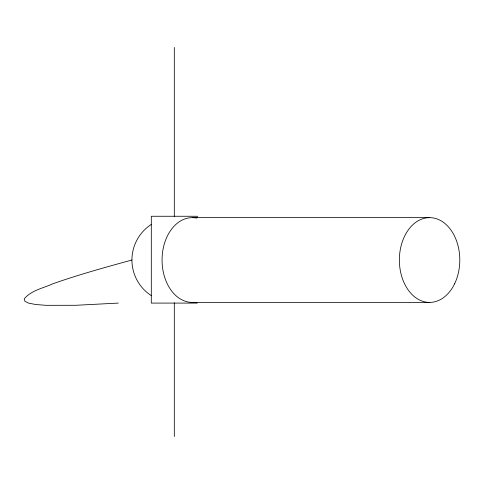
<?xml version="1.0" encoding="UTF-8"?>
<svg xmlns="http://www.w3.org/2000/svg" width="484" height="484" viewBox="0 0 484 484"><rect width="100%" height="100%" fill="white"/><g stroke="black" fill="none" stroke-linecap="round" stroke-linejoin="round"><path stroke-width="0.73" d="M131.92 260.023C105.367 267.283 78.807 274.64 52.835 283.787C43.191 288.216 31.2 290.327 24.2 298.888L24.926 301.308L28.804 303.19L35.84 304.527L46.028 305.319L75.861 305.289L118.314 303.087M192.281 217.643L429.58 217.643M192.281 302.409L429.58 302.409M197.309 303.087L151.304 303.087L151.304 216.263L197.309 216.263L197.309 217.776M174.307 47.444L174.307 216.687M174.307 302.821L174.307 436.556M194.435 302.3A42.386 30.22 -90 0 1 162.079 258.51A42.386 30.22 -90 0 1 196.583 218.072M151.395 295.682A42.386 42.386 0 0 1 151.395 224.37M454.609 283.781A42.386 30.22 -90 0 0 431.734 217.746A42.386 30.22 -90 0 0 402.398 278.548A42.386 30.22 -90 0 0 454.609 283.781"/></g></svg>
